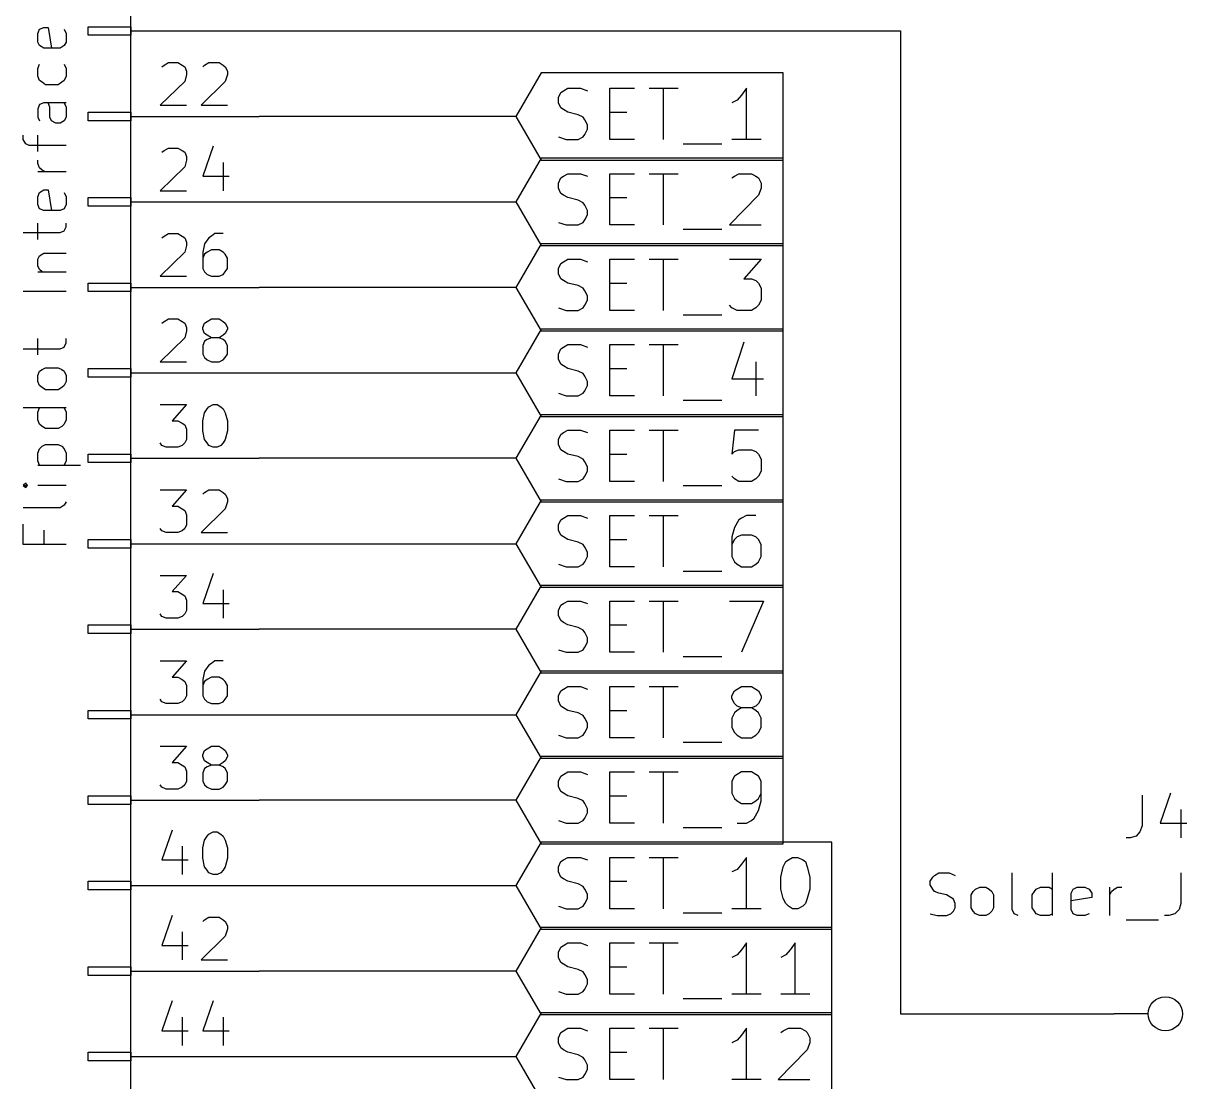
# Model space of a CAD drawing. Extents: x 18 to 282, y -194 to -20.
# Drawn here: x 76.81 to 111.38, y -92.19 to -60.73 of the extents above; entities that cross this region are included whole.
import ezdxf

# ---------------------------------------------------------------- set-up
doc = ezdxf.new("R2010")
doc.units = 0
doc.header["$MEASUREMENT"] = 0
for name, color, linetype in [('CYAN2', 4, 'CONTINUOUS'), ('GREEN2', 3, 'CONTINUOUS'), ('LYELLOW', 51, 'CONTINUOUS'), ('RED2', 1, 'CONTINUOUS')]:
    doc.layers.add(name, color=color, linetype=linetype)

msp = doc.modelspace()

# ---------------------------------------------------------------- linework, layer by layer
at = {"layer": 'CYAN2', "linetype": 'CONTINUOUS'}
for p, q in [((77.2414, -61.0362), (77.2922, -60.9092)), ((77.2414, -61.2902), (77.2414, -61.0362)), ((77.2922, -60.9092), (77.4192, -60.8584)), ((77.4192, -60.8584), (77.5462, -60.8584)), ((77.5462, -60.8584), (77.6478, -61.468)), ((78.0288, -60.9092), (78.0796, -61.0362)), ((78.0796, -61.0362), (78.0796, -61.2902)), ((77.2922, -61.3918), (77.2414, -61.2902)), ((77.4192, -61.468), (77.2922, -61.3918)), ((77.9018, -61.468), (77.4192, -61.468)), ((78.0288, -61.3918), (77.9018, -61.468)), ((78.0796, -61.2902), (78.0288, -61.3918)), ((77.2414, -62.0776), (77.2922, -61.9506)), ((77.2414, -62.3062), (77.2414, -62.0776)), ((78.0288, -61.9506), (78.0796, -62.0776)), ((78.0796, -62.0776), (78.0796, -62.3062)), ((77.2922, -62.4332), (77.2414, -62.3062)), ((77.3684, -62.484), (77.2922, -62.4332)), ((77.47, -62.5602), (77.3684, -62.484)), ((77.851, -62.5602), (77.47, -62.5602)), ((77.9526, -62.484), (77.851, -62.5602)), ((78.0288, -62.4332), (77.9526, -62.484)), ((78.0796, -62.3062), (78.0288, -62.4332)), ((77.2922, -63.1444), (77.2414, -63.2714)), ((77.4192, -63.0936), (77.2922, -63.1444)), ((78.0796, -63.0936), (77.4192, -63.0936)), ((77.597, -63.2206), (77.5462, -63.0936)), ((77.597, -63.5254), (77.597, -63.2206)), ((78.0288, -63.0936), (78.0796, -63.2206)), ((78.0796, -63.2206), (78.0796, -63.5254)), ((77.2414, -63.2714), (77.2414, -63.5254)), ((77.2414, -63.5254), (77.2922, -63.627)), ((77.6478, -63.627), (77.597, -63.5254)), ((78.0796, -63.5254), (78.0288, -63.627)), ((77.7748, -63.7032), (77.6478, -63.627)), ((77.9018, -63.7032), (77.7748, -63.7032)), ((78.0288, -63.627), (77.9018, -63.7032)), ((76.8096, -64.1858), (76.8096, -64.0588)), ((76.8858, -64.3128), (76.8096, -64.1858)), ((77.2414, -64.5414), (77.2414, -64.0588)), ((76.9874, -64.3636), (76.8858, -64.3128)), ((78.0796, -64.3636), (76.9874, -64.3636)), ((77.2414, -64.897), (77.2414, -64.7954)), ((77.2922, -65.024), (77.2414, -64.897)), ((78.0796, -65.151), (77.2414, -65.151)), ((77.3684, -65.1002), (77.2922, -65.024)), ((77.47, -65.151), (77.3684, -65.1002)), ((77.2414, -65.8876), (77.2922, -65.7606)), ((77.2414, -66.1162), (77.2414, -65.8876)), ((77.2922, -65.7606), (77.4192, -65.6844)), ((77.4192, -65.6844), (77.5462, -65.6844)), ((77.5462, -65.6844), (77.6478, -66.294)), ((78.0288, -65.7606), (78.0796, -65.8876)), ((78.0796, -65.8876), (78.0796, -66.1162)), ((77.2922, -66.2432), (77.2414, -66.1162)), ((77.4192, -66.294), (77.2922, -66.2432)), ((77.9018, -66.294), (77.4192, -66.294)), ((78.0288, -66.2432), (77.9018, -66.294)), ((78.0796, -66.1162), (78.0288, -66.2432)), ((77.2414, -67.1576), (77.2414, -66.675)), ((78.0796, -66.7766), (78.0796, -66.675)), ((76.8096, -66.9544), (77.9018, -66.9544)), ((77.9018, -66.9544), (78.0288, -66.9036)), ((78.0288, -66.9036), (78.0796, -66.7766)), ((77.2414, -67.7418), (77.2922, -67.6402)), ((77.2414, -67.945), (77.2414, -67.7418)), ((77.2922, -67.6402), (77.4192, -67.564)), ((77.4192, -67.564), (78.0796, -67.564)), ((77.2922, -68.0466), (77.2414, -67.945)), ((77.3684, -68.1228), (77.2922, -68.0466)), ((77.2414, -68.1228), (78.0796, -68.1228)), ((78.0796, -68.707), (76.8096, -68.707)), ((77.2414, -70.5866), (77.2414, -70.104)), ((78.0796, -70.231), (78.0796, -70.104)), ((76.8096, -70.4088), (77.9018, -70.4088)), ((77.9018, -70.4088), (78.0288, -70.358)), ((78.0288, -70.358), (78.0796, -70.231)), ((77.2414, -71.1962), (77.2922, -71.0692)), ((77.2414, -71.374), (77.2414, -71.1962)), ((77.2922, -71.0692), (77.3684, -71.0184)), ((77.3684, -71.0184), (77.47, -70.9676)), ((77.47, -70.9676), (77.851, -70.9676)), ((77.851, -70.9676), (77.9526, -71.0184)), ((77.9526, -71.0184), (78.0288, -71.0692)), ((78.0288, -71.0692), (78.0796, -71.1962)), ((78.0796, -71.1962), (78.0796, -71.374)), ((77.2922, -71.501), (77.2414, -71.374)), ((77.3684, -71.5518), (77.2922, -71.501)), ((77.47, -71.628), (77.3684, -71.5518)), ((77.9526, -71.5518), (77.851, -71.628)), ((78.0288, -71.501), (77.9526, -71.5518)), ((78.0796, -71.374), (78.0288, -71.501)), ((77.851, -71.628), (77.47, -71.628)), ((78.0796, -72.1614), (76.8096, -72.1614)), ((77.2414, -72.2884), (77.2922, -72.1614)), ((78.0288, -72.1614), (78.0796, -72.2884)), ((77.2414, -72.517), (77.2414, -72.2884)), ((77.2922, -72.644), (77.2414, -72.517)), ((78.0796, -72.517), (78.0288, -72.644)), ((78.0796, -72.2884), (78.0796, -72.517)), ((77.3684, -72.7202), (77.2922, -72.644)), ((77.47, -72.771), (77.3684, -72.7202)), ((77.851, -72.771), (77.47, -72.771)), ((77.9526, -72.7202), (77.851, -72.771)), ((78.0288, -72.644), (77.9526, -72.7202)), ((77.3684, -73.3044), (77.47, -73.2536)), ((77.47, -73.2536), (77.851, -73.2536)), ((77.851, -73.2536), (77.9526, -73.3044)), ((77.2414, -73.5076), (77.2922, -73.3806)), ((77.2414, -73.7362), (77.2414, -73.5076)), ((77.2922, -73.3806), (77.3684, -73.3044)), ((77.9526, -73.3044), (78.0288, -73.3806)), ((78.0288, -73.3806), (78.0796, -73.5076)), ((78.0796, -73.5076), (78.0796, -73.7362)), ((77.2922, -73.8632), (77.2414, -73.7362)), ((77.2414, -73.8632), (78.5114, -73.8632)), ((78.0796, -73.7362), (78.0288, -73.8632)), ((76.8858, -74.3966), (76.8096, -74.4728)), ((76.8096, -74.4728), (76.8858, -74.5236)), ((76.8096, -74.4728), (76.9366, -74.4728)), ((76.9366, -74.4728), (76.8858, -74.3966)), ((76.8858, -74.5236), (76.9366, -74.4728)), ((78.0796, -74.4728), (77.2414, -74.4728)), ((78.0796, -74.9554), (78.0288, -75.057)), ((77.9018, -75.1332), (76.8096, -75.1332)), ((78.0288, -75.057), (77.9018, -75.1332)), ((76.8096, -76.2254), (76.8096, -75.6158)), ((77.4192, -75.7936), (77.4192, -76.2254)), ((78.0796, -76.2254), (76.8096, -76.2254)), ((110.896, -83.6168), (110.592, -84.5058)), ((110.058, -83.6676), (110.058, -84.582)), ((111.201, -84.0994), (111.201, -84.9376)), ((110.058, -84.582), (109.982, -84.7598)), ((110.592, -84.5058), (111.379, -84.5058)), ((109.703, -84.9376), (109.576, -84.9376)), ((109.88, -84.8868), (109.703, -84.9376)), ((109.982, -84.7598), (109.88, -84.8868)), ((103.835, -86.106), (103.886, -86.0552)), ((103.886, -86.0552), (104.013, -85.979)), ((104.013, -85.979), (104.318, -85.979)), ((104.318, -85.979), (104.496, -86.0552)), ((106.197, -87.0712), (106.197, -85.979)), ((107.391, -87.249), (107.391, -85.979)), ((111.201, -85.979), (111.201, -86.8934)), ((103.759, -86.233), (103.835, -86.106)), ((103.759, -86.3346), (103.759, -86.233)), ((103.835, -86.4616), (103.759, -86.3346)), ((105.105, -86.4616), (105.232, -86.4108)), ((105.232, -86.4108), (105.41, -86.4108)), ((105.41, -86.4108), (105.512, -86.4616)), ((106.909, -86.4616), (107.036, -86.4108)), ((107.036, -86.4108), (107.29, -86.4108)), ((107.29, -86.4108), (107.391, -86.4616)), ((108.001, -86.4616), (108.128, -86.4108)), ((108.128, -86.4108), (108.356, -86.4108)), ((108.356, -86.4108), (108.483, -86.4616)), ((109.093, -87.249), (109.093, -86.4108)), ((109.22, -86.4616), (109.322, -86.4108)), ((109.322, -86.4108), (109.449, -86.4108)), ((103.886, -86.5378), (103.835, -86.4616)), ((104.013, -86.5886), (103.886, -86.5378)), ((104.242, -86.6394), (104.013, -86.5886)), ((104.369, -86.7156), (104.242, -86.6394)), ((104.445, -86.7664), (104.369, -86.7156)), ((104.496, -86.8934), (104.445, -86.7664)), ((104.978, -86.6394), (105.029, -86.5378)), ((104.978, -87.0204), (104.978, -86.6394)), ((105.029, -86.5378), (105.105, -86.4616)), ((105.512, -86.4616), (105.588, -86.5378)), ((105.588, -86.5378), (105.639, -86.6394)), ((105.639, -86.6394), (105.639, -87.0204)), ((106.782, -86.6394), (106.858, -86.5378)), ((106.782, -87.0204), (106.782, -86.6394)), ((106.858, -86.5378), (106.909, -86.4616)), ((107.95, -86.5886), (108.001, -86.4616)), ((107.95, -87.0712), (107.95, -86.5886)), ((108.56, -86.7156), (107.95, -86.8172)), ((108.483, -86.4616), (108.56, -86.5886)), ((108.56, -86.5886), (108.56, -86.7156)), ((109.093, -86.6394), (109.144, -86.5378)), ((109.144, -86.5378), (109.22, -86.4616)), ((104.445, -87.122), (104.496, -87.0204)), ((104.496, -87.0204), (104.496, -86.8934)), ((105.029, -87.122), (104.978, -87.0204)), ((105.639, -87.0204), (105.588, -87.122)), ((106.248, -87.1982), (106.197, -87.0712)), ((106.858, -87.122), (106.782, -87.0204)), ((108.001, -87.1982), (107.95, -87.0712)), ((111.15, -87.0712), (111.023, -87.1982)), ((111.201, -86.8934), (111.15, -87.0712)), ((103.759, -87.1982), (103.962, -87.249)), ((103.962, -87.249), (104.242, -87.249)), ((104.242, -87.249), (104.369, -87.1982)), ((104.369, -87.1982), (104.445, -87.122)), ((105.105, -87.1982), (105.029, -87.122)), ((105.232, -87.249), (105.105, -87.1982)), ((105.41, -87.249), (105.232, -87.249)), ((105.512, -87.1982), (105.41, -87.249)), ((105.588, -87.122), (105.512, -87.1982)), ((106.375, -87.249), (106.248, -87.1982)), ((106.909, -87.1982), (106.858, -87.122)), ((107.036, -87.249), (106.909, -87.1982)), ((107.29, -87.249), (107.036, -87.249)), ((107.391, -87.1982), (107.29, -87.249)), ((108.128, -87.249), (108.001, -87.1982)), ((108.356, -87.249), (108.128, -87.249)), ((108.483, -87.1982), (108.356, -87.249)), ((109.576, -87.376), (110.541, -87.376)), ((110.846, -87.249), (110.719, -87.249)), ((111.023, -87.1982), (110.846, -87.249))]:
    msp.add_line(p, q, dxfattribs=at)
at = {"layer": 'GREEN2', "linetype": 'CONTINUOUS'}
for p, q in [((83.82, -60.96), (102.87, -60.96)), ((102.87, -60.96), (102.87, -90.17)), ((91.44, -63.5), (83.82, -63.5)), ((83.82, -66.04), (91.44, -66.04)), ((91.44, -68.58), (83.82, -68.58)), ((83.82, -71.12), (91.44, -71.12)), ((91.44, -73.66), (83.82, -73.66)), ((83.82, -76.2), (91.44, -76.2)), ((91.44, -78.74), (83.82, -78.74)), ((83.82, -81.28), (91.44, -81.28)), ((91.44, -83.82), (83.82, -83.82)), ((83.82, -86.36), (91.44, -86.36)), ((91.44, -88.9), (83.82, -88.9)), ((102.87, -90.17), (109.22, -90.17)), ((83.82, -91.44), (91.44, -91.44))]:
    msp.add_line(p, q, dxfattribs=at)
at = {"layer": 'LYELLOW', "linetype": 'CONTINUOUS'}
msp.add_line((80.01, -100.33), (80.01, -36.83), dxfattribs=at)
at = {"layer": 'RED2', "linetype": 'CONTINUOUS'}
for p, q in [((80.01, -100.33), (80.01, -36.83)), ((78.74, -61.087), (78.74, -60.833)), ((78.74, -60.833), (80.01, -60.833)), ((80.01, -60.833), (80.01, -61.087)), ((80.01, -61.087), (78.74, -61.087)), ((80.01, -60.96), (83.82, -60.96)), ((80.9244, -62.0268), (81.0006, -61.976)), ((81.0006, -61.976), (81.1276, -61.8998)), ((81.1276, -61.8998), (81.407, -61.8998)), ((81.407, -61.8998), (81.534, -61.976)), ((81.534, -61.976), (81.6102, -62.0268)), ((81.6102, -62.0268), (81.661, -62.1538)), ((81.661, -62.1538), (81.661, -62.2554)), ((82.1436, -62.0268), (82.1944, -61.976)), ((82.1944, -61.976), (82.3214, -61.8998)), ((82.3214, -61.8998), (82.6262, -61.8998)), ((82.6262, -61.8998), (82.7532, -61.976)), ((82.7532, -61.976), (82.804, -62.0268)), ((82.804, -62.0268), (82.8802, -62.1538)), ((82.8802, -62.1538), (82.8802, -62.2554)), ((92.202, -62.2046), (91.44, -63.5)), ((99.3902, -62.2046), (92.202, -62.2046)), ((99.3902, -63.5), (99.3902, -62.2046)), ((81.6102, -62.4586), (80.8736, -63.1698)), ((81.661, -62.2554), (81.6102, -62.4586)), ((82.804, -62.4586), (82.0928, -63.1698)), ((82.8802, -62.2554), (82.804, -62.4586)), ((92.71, -62.9412), (92.7862, -62.7888)), ((92.7862, -62.7888), (92.8624, -62.738)), ((92.8624, -62.738), (92.9894, -62.6618)), ((92.9894, -62.6618), (93.3704, -62.6618)), ((93.3704, -62.6618), (93.5736, -62.738)), ((94.234, -64.1858), (94.234, -62.6618)), ((94.234, -62.6618), (94.9706, -62.6618)), ((95.4024, -62.6618), (96.266, -62.6618)), ((95.8342, -64.1858), (95.8342, -62.6618)), ((98.1456, -62.865), (98.0186, -63.0174)), ((98.298, -62.6618), (98.1456, -62.865)), ((98.298, -64.1858), (98.298, -62.6618)), ((80.8736, -63.1698), (81.661, -63.1698)), ((82.0928, -63.1698), (82.8802, -63.1698)), ((92.71, -63.0936), (92.71, -62.9412)), ((92.7862, -63.246), (92.71, -63.0936)), ((92.8624, -63.2968), (92.7862, -63.246)), ((98.0186, -63.0174), (97.8662, -63.0936)), ((78.74, -63.627), (78.74, -63.373)), ((78.74, -63.373), (80.01, -63.373)), ((80.01, -63.373), (80.01, -63.627)), ((80.01, -63.5), (83.82, -63.5)), ((91.44, -63.5), (92.202, -64.7954)), ((92.9894, -63.373), (92.8624, -63.2968)), ((93.2942, -63.4492), (92.9894, -63.373)), ((93.4466, -63.5254), (93.2942, -63.4492)), ((93.4974, -63.6016), (93.4466, -63.5254)), ((93.5736, -63.754), (93.4974, -63.6016)), ((94.234, -63.373), (94.742, -63.373)), ((99.3902, -64.7954), (99.3902, -63.5)), ((80.01, -63.627), (78.74, -63.627)), ((93.4974, -64.0334), (93.5736, -63.881)), ((93.5736, -63.881), (93.5736, -63.754)), ((92.71, -64.1096), (92.9386, -64.1858)), ((92.9386, -64.1858), (93.2942, -64.1858)), ((93.2942, -64.1858), (93.4466, -64.1096)), ((93.4466, -64.1096), (93.4974, -64.0334)), ((94.9706, -64.1858), (94.234, -64.1858)), ((98.7298, -64.1858), (97.8662, -64.1858)), ((80.9244, -64.5668), (81.0006, -64.516)), ((81.0006, -64.516), (81.1276, -64.4398)), ((81.1276, -64.4398), (81.407, -64.4398)), ((81.407, -64.4398), (81.534, -64.516)), ((81.534, -64.516), (81.6102, -64.5668)), ((81.6102, -64.5668), (81.661, -64.6938)), ((82.4484, -64.389), (82.1436, -65.278)), ((96.4184, -64.3128), (97.5614, -64.3128)), ((81.661, -64.7954), (81.6102, -64.9986)), ((81.661, -64.6938), (81.661, -64.7954)), ((82.7532, -64.8716), (82.7532, -65.7098)), ((92.202, -64.7446), (91.44, -66.04)), ((99.3902, -64.7446), (92.202, -64.7446)), ((92.202, -64.7954), (99.3902, -64.7954)), ((99.3902, -66.04), (99.3902, -64.7446)), ((81.6102, -64.9986), (80.8736, -65.7098)), ((82.1436, -65.278), (82.931, -65.278)), ((92.71, -65.4812), (92.7862, -65.3288)), ((92.7862, -65.3288), (92.8624, -65.278)), ((92.8624, -65.278), (92.9894, -65.2018)), ((92.9894, -65.2018), (93.3704, -65.2018)), ((93.3704, -65.2018), (93.5736, -65.278)), ((94.234, -66.7258), (94.234, -65.2018)), ((94.234, -65.2018), (94.9706, -65.2018)), ((95.4024, -65.2018), (96.266, -65.2018)), ((95.8342, -66.7258), (95.8342, -65.2018)), ((97.8662, -65.3288), (97.9424, -65.278)), ((97.9424, -65.278), (98.0694, -65.2018)), ((98.0694, -65.2018), (98.4504, -65.2018)), ((98.4504, -65.2018), (98.5774, -65.278)), ((98.5774, -65.278), (98.6536, -65.3288)), ((98.6536, -65.3288), (98.7298, -65.4812)), ((92.71, -65.6336), (92.71, -65.4812)), ((92.7862, -65.786), (92.71, -65.6336)), ((98.7298, -65.6336), (98.6536, -65.8368)), ((98.7298, -65.4812), (98.7298, -65.6336)), ((78.74, -66.167), (78.74, -65.913)), ((78.74, -65.913), (80.01, -65.913)), ((80.01, -65.913), (80.01, -66.167)), ((80.8736, -65.7098), (81.661, -65.7098)), ((92.8624, -65.8368), (92.7862, -65.786)), ((92.9894, -65.913), (92.8624, -65.8368)), ((93.2942, -65.9892), (92.9894, -65.913)), ((93.4466, -66.0654), (93.2942, -65.9892)), ((94.234, -65.913), (94.742, -65.913)), ((98.6536, -65.8368), (97.79, -66.7258)), ((80.01, -66.167), (78.74, -66.167)), ((80.01, -66.04), (83.82, -66.04)), ((91.44, -66.04), (92.202, -67.3354)), ((93.4974, -66.1416), (93.4466, -66.0654)), ((93.5736, -66.294), (93.4974, -66.1416)), ((93.5736, -66.421), (93.5736, -66.294)), ((99.3902, -67.3354), (99.3902, -66.04)), ((92.71, -66.6496), (92.9386, -66.7258)), ((93.2942, -66.7258), (93.4466, -66.6496)), ((93.4466, -66.6496), (93.4974, -66.5734)), ((93.4974, -66.5734), (93.5736, -66.421)), ((80.9244, -67.1068), (81.0006, -67.056)), ((81.0006, -67.056), (81.1276, -66.9798)), ((81.1276, -66.9798), (81.407, -66.9798)), ((81.407, -66.9798), (81.534, -67.056)), ((81.534, -67.056), (81.6102, -67.1068)), ((82.3976, -67.056), (82.3214, -67.1068)), ((82.4992, -66.9798), (82.3976, -67.056)), ((82.7532, -66.9798), (82.4992, -66.9798)), ((92.9386, -66.7258), (93.2942, -66.7258)), ((94.9706, -66.7258), (94.234, -66.7258)), ((96.4184, -66.8528), (97.5614, -66.8528)), ((97.79, -66.7258), (98.7298, -66.7258)), ((81.6102, -67.1068), (81.661, -67.2338)), ((81.661, -67.3354), (81.6102, -67.5386)), ((81.661, -67.2338), (81.661, -67.3354)), ((82.1944, -67.2846), (82.1436, -67.5386)), ((82.3214, -67.1068), (82.1944, -67.2846)), ((92.202, -67.2846), (91.44, -68.58)), ((99.3902, -67.2846), (92.202, -67.2846)), ((92.202, -67.3354), (99.3902, -67.3354)), ((99.3902, -68.58), (99.3902, -67.2846)), ((81.6102, -67.5386), (80.8736, -68.2498)), ((82.1436, -67.5386), (82.1436, -68.0212)), ((82.1944, -67.5894), (82.1436, -67.7164)), ((82.2706, -67.5386), (82.1944, -67.5894)), ((82.3976, -67.4624), (82.2706, -67.5386)), ((82.6262, -67.4624), (82.3976, -67.4624)), ((82.7532, -67.5386), (82.6262, -67.4624)), ((82.804, -67.5894), (82.7532, -67.5386)), ((82.8802, -67.7164), (82.804, -67.5894)), ((82.8802, -68.0212), (82.8802, -67.7164)), ((92.8624, -67.818), (92.9894, -67.7418)), ((92.9894, -67.7418), (93.3704, -67.7418)), ((93.3704, -67.7418), (93.5736, -67.818)), ((94.234, -69.2658), (94.234, -67.7418)), ((94.234, -67.7418), (94.9706, -67.7418)), ((95.4024, -67.7418), (96.266, -67.7418)), ((95.8342, -69.2658), (95.8342, -67.7418)), ((97.79, -67.7418), (98.7298, -67.7418)), ((98.7298, -67.7418), (98.2218, -68.326)), ((82.1436, -68.0212), (82.1944, -68.1228)), ((82.804, -68.1228), (82.8802, -68.0212)), ((92.71, -68.0212), (92.7862, -67.8688)), ((92.71, -68.1736), (92.71, -68.0212)), ((92.7862, -67.8688), (92.8624, -67.818)), ((80.8736, -68.2498), (81.661, -68.2498)), ((82.1944, -68.1228), (82.2706, -68.199)), ((82.2706, -68.199), (82.3976, -68.2498)), ((82.3976, -68.2498), (82.6262, -68.2498)), ((82.6262, -68.2498), (82.7532, -68.199)), ((82.7532, -68.199), (82.804, -68.1228)), ((92.7862, -68.326), (92.71, -68.1736)), ((92.8624, -68.3768), (92.7862, -68.326)), ((92.9894, -68.453), (92.8624, -68.3768)), ((98.2218, -68.326), (98.4504, -68.326)), ((98.4504, -68.326), (98.5774, -68.3768)), ((98.5774, -68.3768), (98.6536, -68.453)), ((78.74, -68.707), (78.74, -68.453)), ((78.74, -68.453), (80.01, -68.453)), ((80.01, -68.707), (78.74, -68.707)), ((80.01, -68.453), (80.01, -68.707)), ((80.01, -68.58), (83.82, -68.58)), ((91.44, -68.58), (92.202, -69.8754)), ((93.2942, -68.5292), (92.9894, -68.453)), ((93.4466, -68.6054), (93.2942, -68.5292)), ((93.4974, -68.6816), (93.4466, -68.6054)), ((93.5736, -68.834), (93.4974, -68.6816)), ((94.234, -68.453), (94.742, -68.453)), ((98.6536, -68.453), (98.7298, -68.6054)), ((98.7298, -68.6054), (98.7298, -68.961)), ((99.3902, -69.8754), (99.3902, -68.58)), ((93.4466, -69.1896), (93.4974, -69.1134)), ((93.4974, -69.1134), (93.5736, -68.961)), ((93.5736, -68.961), (93.5736, -68.834)), ((97.8662, -69.1896), (97.79, -69.1134)), ((98.6536, -69.1134), (98.5774, -69.1896)), ((98.7298, -68.961), (98.6536, -69.1134)), ((92.71, -69.1896), (92.9386, -69.2658)), ((92.9386, -69.2658), (93.2942, -69.2658)), ((93.2942, -69.2658), (93.4466, -69.1896)), ((94.9706, -69.2658), (94.234, -69.2658)), ((96.4184, -69.3928), (97.5614, -69.3928)), ((98.0186, -69.2658), (97.8662, -69.1896)), ((98.4504, -69.2658), (98.0186, -69.2658)), ((98.5774, -69.1896), (98.4504, -69.2658)), ((80.9244, -69.6468), (81.0006, -69.596)), ((81.0006, -69.596), (81.1276, -69.5198)), ((81.1276, -69.5198), (81.407, -69.5198)), ((81.407, -69.5198), (81.534, -69.596)), ((81.534, -69.596), (81.6102, -69.6468)), ((81.6102, -69.6468), (81.661, -69.7738)), ((81.661, -69.7738), (81.661, -69.8754)), ((82.1436, -69.7738), (82.1944, -69.6468)), ((82.1436, -69.8246), (82.1436, -69.7738)), ((82.1944, -69.9516), (82.1436, -69.8246)), ((82.1944, -69.6468), (82.2706, -69.596)), ((82.2706, -69.596), (82.3976, -69.5198)), ((82.3976, -69.5198), (82.6262, -69.5198)), ((82.6262, -69.5198), (82.7532, -69.596)), ((82.7532, -69.596), (82.804, -69.6468)), ((82.804, -69.6468), (82.8802, -69.7738)), ((82.8802, -69.8246), (82.804, -69.9516)), ((82.8802, -69.7738), (82.8802, -69.8246)), ((92.202, -69.8246), (91.44, -71.12)), ((99.3902, -69.8246), (92.202, -69.8246)), ((99.3902, -71.12), (99.3902, -69.8246)), ((81.6102, -70.0786), (80.8736, -70.7898)), ((81.661, -69.8754), (81.6102, -70.0786)), ((82.2706, -70.0024), (82.1944, -69.9516)), ((82.2706, -70.1294), (82.1944, -70.1802)), ((82.3976, -70.0786), (82.2706, -70.0024)), ((82.3976, -70.0786), (82.2706, -70.1294)), ((82.6262, -70.0786), (82.3976, -70.0786)), ((82.7532, -70.0024), (82.6262, -70.0786)), ((82.7532, -70.1294), (82.6262, -70.0786)), ((82.804, -69.9516), (82.7532, -70.0024)), ((82.804, -70.1802), (82.7532, -70.1294)), ((92.202, -69.8754), (99.3902, -69.8754)), ((82.1944, -70.1802), (82.1436, -70.3072)), ((82.1436, -70.3072), (82.1436, -70.5612)), ((82.8802, -70.3072), (82.804, -70.1802)), ((82.8802, -70.5612), (82.8802, -70.3072)), ((92.71, -70.5612), (92.7862, -70.4088)), ((92.7862, -70.4088), (92.8624, -70.358)), ((92.8624, -70.358), (92.9894, -70.2818)), ((92.9894, -70.2818), (93.3704, -70.2818)), ((93.3704, -70.2818), (93.5736, -70.358)), ((94.234, -71.8058), (94.234, -70.2818)), ((94.234, -70.2818), (94.9706, -70.2818)), ((95.4024, -70.2818), (96.266, -70.2818)), ((95.8342, -71.8058), (95.8342, -70.2818)), ((98.2218, -70.2056), (97.8662, -71.2978)), ((80.8736, -70.7898), (81.661, -70.7898)), ((82.1436, -70.5612), (82.1944, -70.6628)), ((82.1944, -70.6628), (82.2706, -70.739)), ((82.2706, -70.739), (82.3976, -70.7898)), ((82.3976, -70.7898), (82.6262, -70.7898)), ((82.6262, -70.7898), (82.7532, -70.739)), ((82.7532, -70.739), (82.804, -70.6628)), ((82.804, -70.6628), (82.8802, -70.5612)), ((92.71, -70.7136), (92.71, -70.5612)), ((92.7862, -70.866), (92.71, -70.7136)), ((92.8624, -70.9168), (92.7862, -70.866)), ((98.5774, -70.7898), (98.5774, -71.8058)), ((78.74, -71.247), (78.74, -70.993)), ((78.74, -70.993), (80.01, -70.993)), ((80.01, -70.993), (80.01, -71.247)), ((80.01, -71.12), (83.82, -71.12)), ((91.44, -71.12), (92.202, -72.4154)), ((92.9894, -70.993), (92.8624, -70.9168)), ((93.2942, -71.0692), (92.9894, -70.993)), ((93.4466, -71.1454), (93.2942, -71.0692)), ((93.4974, -71.2216), (93.4466, -71.1454)), ((94.234, -70.993), (94.742, -70.993)), ((99.3902, -72.4154), (99.3902, -71.12)), ((80.01, -71.247), (78.74, -71.247)), ((93.5736, -71.374), (93.4974, -71.2216)), ((93.4974, -71.6534), (93.5736, -71.501)), ((93.5736, -71.501), (93.5736, -71.374)), ((97.8662, -71.2978), (98.806, -71.2978)), ((92.71, -71.7296), (92.9386, -71.8058)), ((92.9386, -71.8058), (93.2942, -71.8058)), ((93.2942, -71.8058), (93.4466, -71.7296)), ((93.4466, -71.7296), (93.4974, -71.6534)), ((94.9706, -71.8058), (94.234, -71.8058)), ((80.8736, -72.0598), (81.661, -72.0598)), ((81.661, -72.0598), (81.2292, -72.5424)), ((82.1944, -72.3138), (82.2706, -72.1868)), ((82.2706, -72.1868), (82.3214, -72.136)), ((82.3214, -72.136), (82.4484, -72.0598)), ((82.4484, -72.0598), (82.5754, -72.0598)), ((82.5754, -72.0598), (82.677, -72.136)), ((82.677, -72.136), (82.7532, -72.1868)), ((82.7532, -72.1868), (82.804, -72.3138)), ((96.4184, -71.9328), (97.5614, -71.9328)), ((81.2292, -72.5424), (81.407, -72.5424)), ((81.407, -72.5424), (81.534, -72.6186)), ((82.1436, -72.5424), (82.1944, -72.3138)), ((82.1436, -72.8472), (82.1436, -72.5424)), ((82.804, -72.3138), (82.8802, -72.5424)), ((82.8802, -72.5424), (82.8802, -72.8472)), ((92.202, -72.3646), (91.44, -73.66)), ((99.3902, -72.3646), (92.202, -72.3646)), ((92.202, -72.4154), (99.3902, -72.4154)), ((99.3902, -73.66), (99.3902, -72.3646)), ((81.534, -72.6186), (81.6102, -72.6694)), ((81.6102, -72.6694), (81.661, -72.7964)), ((81.661, -72.7964), (81.661, -73.1012)), ((82.1944, -73.1012), (82.1436, -72.8472)), ((82.8802, -72.8472), (82.804, -73.1012)), ((92.7862, -72.9488), (92.8624, -72.898)), ((92.8624, -72.898), (92.9894, -72.8218)), ((92.9894, -72.8218), (93.3704, -72.8218)), ((93.3704, -72.8218), (93.5736, -72.898)), ((94.234, -74.3458), (94.234, -72.8218)), ((94.234, -72.8218), (94.9706, -72.8218)), ((95.4024, -72.8218), (96.266, -72.8218)), ((95.8342, -74.3458), (95.8342, -72.8218)), ((97.9424, -72.8218), (97.8662, -73.533)), ((98.6536, -72.8218), (97.9424, -72.8218)), ((80.9244, -73.279), (80.8736, -73.2028)), ((81.0514, -73.3298), (80.9244, -73.279)), ((81.534, -73.279), (81.407, -73.3298)), ((81.6102, -73.2028), (81.534, -73.279)), ((81.661, -73.1012), (81.6102, -73.2028)), ((82.2706, -73.2028), (82.1944, -73.1012)), ((82.3214, -73.279), (82.2706, -73.2028)), ((82.4484, -73.3298), (82.3214, -73.279)), ((82.677, -73.279), (82.5754, -73.3298)), ((82.7532, -73.2028), (82.677, -73.279)), ((82.804, -73.1012), (82.7532, -73.2028)), ((92.71, -73.1012), (92.7862, -72.9488)), ((92.71, -73.2536), (92.71, -73.1012)), ((92.7862, -73.406), (92.71, -73.2536)), ((78.74, -73.787), (78.74, -73.533)), ((78.74, -73.533), (80.01, -73.533)), ((80.01, -73.533), (80.01, -73.787)), ((81.407, -73.3298), (81.0514, -73.3298)), ((82.5754, -73.3298), (82.4484, -73.3298)), ((92.8624, -73.4568), (92.7862, -73.406)), ((92.9894, -73.533), (92.8624, -73.4568)), ((93.2942, -73.6092), (92.9894, -73.533)), ((93.4466, -73.6854), (93.2942, -73.6092)), ((94.234, -73.533), (94.742, -73.533)), ((97.8662, -73.533), (97.9424, -73.4568)), ((97.9424, -73.4568), (98.0694, -73.406)), ((98.0694, -73.406), (98.4504, -73.406)), ((98.4504, -73.406), (98.5774, -73.4568)), ((98.5774, -73.4568), (98.6536, -73.533)), ((98.6536, -73.533), (98.7298, -73.6854)), ((80.01, -73.787), (78.74, -73.787)), ((80.01, -73.66), (83.82, -73.66)), ((91.44, -73.66), (92.202, -74.9554)), ((93.4974, -73.7616), (93.4466, -73.6854)), ((93.5736, -73.914), (93.4974, -73.7616)), ((93.5736, -74.041), (93.5736, -73.914)), ((98.7298, -73.6854), (98.7298, -74.041)), ((99.3902, -74.9554), (99.3902, -73.66)), ((92.71, -74.2696), (92.9386, -74.3458)), ((93.2942, -74.3458), (93.4466, -74.2696)), ((93.4466, -74.2696), (93.4974, -74.1934)), ((93.4974, -74.1934), (93.5736, -74.041)), ((97.9424, -74.2696), (97.8662, -74.1934)), ((98.0694, -74.3458), (97.9424, -74.2696)), ((98.5774, -74.2696), (98.4504, -74.3458)), ((98.6536, -74.1934), (98.5774, -74.2696)), ((98.7298, -74.041), (98.6536, -74.1934)), ((80.8736, -74.5998), (81.661, -74.5998)), ((81.661, -74.5998), (81.2292, -75.0824)), ((82.1944, -74.676), (82.3214, -74.5998)), ((82.3214, -74.5998), (82.6262, -74.5998)), ((82.6262, -74.5998), (82.7532, -74.676)), ((92.9386, -74.3458), (93.2942, -74.3458)), ((94.9706, -74.3458), (94.234, -74.3458)), ((96.4184, -74.4728), (97.5614, -74.4728)), ((98.4504, -74.3458), (98.0694, -74.3458)), ((82.1436, -74.7268), (82.1944, -74.676)), ((82.7532, -74.676), (82.804, -74.7268)), ((82.804, -74.7268), (82.8802, -74.8538)), ((82.8802, -74.9554), (82.804, -75.1586)), ((82.8802, -74.8538), (82.8802, -74.9554)), ((92.202, -74.9046), (91.44, -76.2)), ((99.3902, -74.9046), (92.202, -74.9046)), ((92.202, -74.9554), (99.3902, -74.9554)), ((99.3902, -76.2), (99.3902, -74.9046)), ((81.2292, -75.0824), (81.407, -75.0824)), ((81.407, -75.0824), (81.534, -75.1586)), ((81.534, -75.1586), (81.6102, -75.2094)), ((81.6102, -75.2094), (81.661, -75.3364)), ((81.661, -75.3364), (81.661, -75.6412)), ((82.804, -75.1586), (82.0928, -75.8698)), ((81.661, -75.6412), (81.6102, -75.7428)), ((92.71, -75.6412), (92.7862, -75.4888)), ((92.71, -75.7936), (92.71, -75.6412)), ((92.7862, -75.4888), (92.8624, -75.438)), ((92.8624, -75.438), (92.9894, -75.3618)), ((92.9894, -75.3618), (93.3704, -75.3618)), ((93.3704, -75.3618), (93.5736, -75.438)), ((94.234, -76.8858), (94.234, -75.3618)), ((94.234, -75.3618), (94.9706, -75.3618)), ((95.4024, -75.3618), (96.266, -75.3618)), ((95.8342, -76.8858), (95.8342, -75.3618)), ((98.0694, -75.4888), (97.9424, -75.7174)), ((98.1456, -75.438), (98.0694, -75.4888)), ((98.298, -75.3618), (98.1456, -75.438)), ((98.5774, -75.3618), (98.298, -75.3618)), ((80.9244, -75.819), (80.8736, -75.7428)), ((81.0514, -75.8698), (80.9244, -75.819)), ((81.407, -75.8698), (81.0514, -75.8698)), ((81.534, -75.819), (81.407, -75.8698)), ((81.6102, -75.7428), (81.534, -75.819)), ((82.0928, -75.8698), (82.8802, -75.8698)), ((92.7862, -75.946), (92.71, -75.7936)), ((92.8624, -75.9968), (92.7862, -75.946)), ((92.9894, -76.073), (92.8624, -75.9968)), ((97.9424, -75.7174), (97.8662, -75.9968)), ((97.8662, -75.9968), (97.8662, -76.581)), ((98.0186, -75.9968), (97.9424, -76.073)), ((98.1456, -75.946), (98.0186, -75.9968)), ((98.4504, -75.946), (98.1456, -75.946)), ((98.5774, -75.9968), (98.4504, -75.946)), ((98.6536, -76.073), (98.5774, -75.9968)), ((78.74, -76.327), (78.74, -76.073)), ((78.74, -76.073), (80.01, -76.073)), ((80.01, -76.327), (78.74, -76.327)), ((80.01, -76.073), (80.01, -76.327)), ((80.01, -76.2), (83.82, -76.2)), ((91.44, -76.2), (92.202, -77.4954)), ((93.2942, -76.1492), (92.9894, -76.073)), ((93.4466, -76.2254), (93.2942, -76.1492)), ((93.4974, -76.3016), (93.4466, -76.2254)), ((93.5736, -76.454), (93.4974, -76.3016)), ((94.234, -76.073), (94.742, -76.073)), ((97.9424, -76.073), (97.8662, -76.2254)), ((98.7298, -76.2254), (98.6536, -76.073)), ((98.7298, -76.581), (98.7298, -76.2254)), ((99.3902, -77.4954), (99.3902, -76.2)), ((93.4466, -76.8096), (93.4974, -76.7334)), ((93.4974, -76.7334), (93.5736, -76.581)), ((93.5736, -76.581), (93.5736, -76.454)), ((97.8662, -76.581), (97.9424, -76.7334)), ((97.9424, -76.7334), (98.0186, -76.8096)), ((98.5774, -76.8096), (98.6536, -76.7334)), ((98.6536, -76.7334), (98.7298, -76.581)), ((82.4484, -77.089), (82.1436, -77.978)), ((92.71, -76.8096), (92.9386, -76.8858)), ((92.9386, -76.8858), (93.2942, -76.8858)), ((93.2942, -76.8858), (93.4466, -76.8096)), ((94.9706, -76.8858), (94.234, -76.8858)), ((96.4184, -77.0128), (97.5614, -77.0128)), ((98.0186, -76.8096), (98.1456, -76.8858)), ((98.1456, -76.8858), (98.4504, -76.8858)), ((98.4504, -76.8858), (98.5774, -76.8096)), ((80.8736, -77.1398), (81.661, -77.1398)), ((81.661, -77.1398), (81.2292, -77.6224)), ((81.2292, -77.6224), (81.407, -77.6224)), ((81.407, -77.6224), (81.534, -77.6986)), ((81.534, -77.6986), (81.6102, -77.7494)), ((81.6102, -77.7494), (81.661, -77.8764)), ((82.7532, -77.5716), (82.7532, -78.4098)), ((92.202, -77.4446), (91.44, -78.74)), ((99.3902, -77.4446), (92.202, -77.4446)), ((92.202, -77.4954), (99.3902, -77.4954)), ((99.3902, -78.74), (99.3902, -77.4446)), ((81.661, -77.8764), (81.661, -78.1812)), ((82.1436, -77.978), (82.931, -77.978)), ((92.71, -78.1812), (92.7862, -78.0288)), ((92.7862, -78.0288), (92.8624, -77.978)), ((92.8624, -77.978), (92.9894, -77.9018)), ((92.9894, -77.9018), (93.3704, -77.9018)), ((93.3704, -77.9018), (93.5736, -77.978)), ((94.234, -79.4258), (94.234, -77.9018)), ((94.234, -77.9018), (94.9706, -77.9018)), ((95.4024, -77.9018), (96.266, -77.9018)), ((95.8342, -79.4258), (95.8342, -77.9018)), ((97.79, -77.9018), (98.806, -77.9018)), ((98.806, -77.9018), (98.1456, -79.4258)), ((80.9244, -78.359), (80.8736, -78.2828)), ((81.0514, -78.4098), (80.9244, -78.359)), ((81.407, -78.4098), (81.0514, -78.4098)), ((81.534, -78.359), (81.407, -78.4098)), ((81.6102, -78.2828), (81.534, -78.359)), ((81.661, -78.1812), (81.6102, -78.2828)), ((92.71, -78.3336), (92.71, -78.1812)), ((92.7862, -78.486), (92.71, -78.3336)), ((78.74, -78.867), (78.74, -78.613)), ((78.74, -78.613), (80.01, -78.613)), ((80.01, -78.613), (80.01, -78.867)), ((80.01, -78.74), (83.82, -78.74)), ((91.44, -78.74), (92.202, -80.0354)), ((92.8624, -78.5368), (92.7862, -78.486)), ((92.9894, -78.613), (92.8624, -78.5368)), ((93.2942, -78.6892), (92.9894, -78.613)), ((93.4466, -78.7654), (93.2942, -78.6892)), ((93.4974, -78.8416), (93.4466, -78.7654)), ((94.234, -78.613), (94.742, -78.613)), ((99.3902, -80.0354), (99.3902, -78.74)), ((80.01, -78.867), (78.74, -78.867)), ((93.5736, -78.994), (93.4974, -78.8416)), ((93.4974, -79.2734), (93.5736, -79.121)), ((93.5736, -79.121), (93.5736, -78.994)), ((92.71, -79.3496), (92.9386, -79.4258)), ((92.9386, -79.4258), (93.2942, -79.4258)), ((93.2942, -79.4258), (93.4466, -79.3496)), ((93.4466, -79.3496), (93.4974, -79.2734)), ((94.9706, -79.4258), (94.234, -79.4258)), ((80.8736, -79.6798), (81.661, -79.6798)), ((81.661, -79.6798), (81.2292, -80.1624)), ((82.3214, -79.8068), (82.1944, -79.9846)), ((82.3976, -79.756), (82.3214, -79.8068)), ((82.4992, -79.6798), (82.3976, -79.756)), ((82.7532, -79.6798), (82.4992, -79.6798)), ((96.4184, -79.5528), (97.5614, -79.5528)), ((81.2292, -80.1624), (81.407, -80.1624)), ((81.407, -80.1624), (81.534, -80.2386)), ((82.1944, -79.9846), (82.1436, -80.2386)), ((82.3976, -80.1624), (82.2706, -80.2386)), ((82.6262, -80.1624), (82.3976, -80.1624)), ((82.7532, -80.2386), (82.6262, -80.1624)), ((92.202, -79.9846), (91.44, -81.28)), ((99.3902, -79.9846), (92.202, -79.9846)), ((92.202, -80.0354), (99.3902, -80.0354)), ((99.3902, -81.28), (99.3902, -79.9846)), ((81.534, -80.2386), (81.6102, -80.2894)), ((81.6102, -80.2894), (81.661, -80.4164)), ((81.661, -80.4164), (81.661, -80.7212)), ((82.1436, -80.2386), (82.1436, -80.7212)), ((82.1944, -80.2894), (82.1436, -80.4164)), ((82.2706, -80.2386), (82.1944, -80.2894)), ((82.804, -80.2894), (82.7532, -80.2386)), ((82.8802, -80.4164), (82.804, -80.2894)), ((82.8802, -80.7212), (82.8802, -80.4164)), ((92.7862, -80.5688), (92.8624, -80.518)), ((92.8624, -80.518), (92.9894, -80.4418)), ((92.9894, -80.4418), (93.3704, -80.4418)), ((93.3704, -80.4418), (93.5736, -80.518)), ((94.234, -81.9658), (94.234, -80.4418)), ((94.234, -80.4418), (94.9706, -80.4418)), ((95.4024, -80.4418), (96.266, -80.4418)), ((95.8342, -81.9658), (95.8342, -80.4418)), ((97.9424, -80.5688), (98.0186, -80.518)), ((98.0186, -80.518), (98.1456, -80.4418)), ((98.1456, -80.4418), (98.4504, -80.4418)), ((98.4504, -80.4418), (98.5774, -80.518)), ((98.5774, -80.518), (98.6536, -80.5688)), ((80.9244, -80.899), (80.8736, -80.8228)), ((81.6102, -80.8228), (81.534, -80.899)), ((81.661, -80.7212), (81.6102, -80.8228)), ((82.1436, -80.7212), (82.1944, -80.8228)), ((82.1944, -80.8228), (82.2706, -80.899)), ((82.7532, -80.899), (82.804, -80.8228)), ((82.804, -80.8228), (82.8802, -80.7212)), ((92.71, -80.7212), (92.7862, -80.5688)), ((92.71, -80.8736), (92.71, -80.7212)), ((92.7862, -81.026), (92.71, -80.8736)), ((97.8662, -80.7212), (97.9424, -80.5688)), ((97.8662, -80.7974), (97.8662, -80.7212)), ((97.9424, -80.9498), (97.8662, -80.7974)), ((98.6536, -80.5688), (98.7298, -80.7212)), ((98.7298, -80.7974), (98.6536, -80.9498)), ((98.7298, -80.7212), (98.7298, -80.7974)), ((78.74, -81.407), (78.74, -81.153)), ((78.74, -81.153), (80.01, -81.153)), ((80.01, -81.153), (80.01, -81.407)), ((81.0514, -80.9498), (80.9244, -80.899)), ((81.407, -80.9498), (81.0514, -80.9498)), ((81.534, -80.899), (81.407, -80.9498)), ((82.2706, -80.899), (82.3976, -80.9498)), ((82.3976, -80.9498), (82.6262, -80.9498)), ((82.6262, -80.9498), (82.7532, -80.899)), ((92.8624, -81.0768), (92.7862, -81.026)), ((92.9894, -81.153), (92.8624, -81.0768)), ((93.2942, -81.2292), (92.9894, -81.153)), ((93.4466, -81.3054), (93.2942, -81.2292)), ((94.234, -81.153), (94.742, -81.153)), ((97.9424, -81.2292), (97.8662, -81.3816)), ((98.0186, -81.026), (97.9424, -80.9498)), ((98.0186, -81.153), (97.9424, -81.2292)), ((98.1456, -81.0768), (98.0186, -81.026)), ((98.1456, -81.0768), (98.0186, -81.153)), ((98.4504, -81.0768), (98.1456, -81.0768)), ((98.5774, -81.026), (98.4504, -81.0768)), ((98.5774, -81.153), (98.4504, -81.0768)), ((98.6536, -80.9498), (98.5774, -81.026)), ((98.6536, -81.2292), (98.5774, -81.153)), ((98.7298, -81.3816), (98.6536, -81.2292)), ((80.01, -81.407), (78.74, -81.407)), ((80.01, -81.28), (83.82, -81.28)), ((91.44, -81.28), (92.202, -82.5754)), ((93.4974, -81.3816), (93.4466, -81.3054)), ((93.5736, -81.534), (93.4974, -81.3816)), ((93.5736, -81.661), (93.5736, -81.534)), ((97.8662, -81.3816), (97.8662, -81.661)), ((98.7298, -81.661), (98.7298, -81.3816)), ((99.3902, -82.5754), (99.3902, -81.28)), ((92.71, -81.8896), (92.9386, -81.9658)), ((93.2942, -81.9658), (93.4466, -81.8896)), ((93.4466, -81.8896), (93.4974, -81.8134)), ((93.4974, -81.8134), (93.5736, -81.661)), ((97.8662, -81.661), (97.9424, -81.8134)), ((97.9424, -81.8134), (98.0186, -81.8896)), ((98.0186, -81.8896), (98.1456, -81.9658)), ((98.4504, -81.9658), (98.5774, -81.8896)), ((98.5774, -81.8896), (98.6536, -81.8134)), ((98.6536, -81.8134), (98.7298, -81.661)), ((80.8736, -82.2198), (81.661, -82.2198)), ((81.661, -82.2198), (81.2292, -82.7024)), ((82.2706, -82.296), (82.3976, -82.2198)), ((82.3976, -82.2198), (82.6262, -82.2198)), ((82.6262, -82.2198), (82.7532, -82.296)), ((92.9386, -81.9658), (93.2942, -81.9658)), ((94.9706, -81.9658), (94.234, -81.9658)), ((96.4184, -82.0928), (97.5614, -82.0928)), ((98.1456, -81.9658), (98.4504, -81.9658)), ((82.1436, -82.4738), (82.1944, -82.3468)), ((82.1436, -82.5246), (82.1436, -82.4738)), ((82.1944, -82.6516), (82.1436, -82.5246)), ((82.1944, -82.3468), (82.2706, -82.296)), ((82.7532, -82.296), (82.804, -82.3468)), ((82.804, -82.3468), (82.8802, -82.4738)), ((82.8802, -82.5246), (82.804, -82.6516)), ((82.8802, -82.4738), (82.8802, -82.5246)), ((92.202, -82.5246), (91.44, -83.82)), ((99.3902, -82.5246), (92.202, -82.5246)), ((92.202, -82.5754), (99.3902, -82.5754)), ((99.3902, -83.82), (99.3902, -82.5246)), ((81.2292, -82.7024), (81.407, -82.7024)), ((81.407, -82.7024), (81.534, -82.7786)), ((81.534, -82.7786), (81.6102, -82.8294)), ((81.6102, -82.8294), (81.661, -82.9564)), ((81.661, -82.9564), (81.661, -83.2612)), ((82.1944, -82.8802), (82.1436, -83.0072)), ((82.2706, -82.7024), (82.1944, -82.6516)), ((82.2706, -82.8294), (82.1944, -82.8802)), ((82.3976, -82.7786), (82.2706, -82.7024)), ((82.3976, -82.7786), (82.2706, -82.8294)), ((82.6262, -82.7786), (82.3976, -82.7786)), ((82.7532, -82.7024), (82.6262, -82.7786)), ((82.7532, -82.8294), (82.6262, -82.7786)), ((82.804, -82.6516), (82.7532, -82.7024)), ((82.804, -82.8802), (82.7532, -82.8294)), ((82.8802, -83.0072), (82.804, -82.8802)), ((81.661, -83.2612), (81.6102, -83.3628)), ((82.1436, -83.0072), (82.1436, -83.2612)), ((82.1436, -83.2612), (82.1944, -83.3628)), ((82.804, -83.3628), (82.8802, -83.2612)), ((82.8802, -83.2612), (82.8802, -83.0072)), ((92.71, -83.2612), (92.7862, -83.1088)), ((92.71, -83.4136), (92.71, -83.2612)), ((92.7862, -83.1088), (92.8624, -83.058)), ((92.8624, -83.058), (92.9894, -82.9818)), ((92.9894, -82.9818), (93.3704, -82.9818)), ((93.3704, -82.9818), (93.5736, -83.058)), ((94.234, -84.5058), (94.234, -82.9818)), ((94.234, -82.9818), (94.9706, -82.9818)), ((95.4024, -82.9818), (96.266, -82.9818)), ((95.8342, -84.5058), (95.8342, -82.9818)), ((97.9424, -83.1088), (97.8662, -83.2612)), ((97.8662, -83.2612), (97.8662, -83.6168)), ((98.0186, -83.058), (97.9424, -83.1088)), ((98.1456, -82.9818), (98.0186, -83.058)), ((98.4504, -82.9818), (98.1456, -82.9818)), ((98.5774, -83.058), (98.4504, -82.9818)), ((98.6536, -83.1088), (98.5774, -83.058)), ((98.7298, -83.2612), (98.6536, -83.1088)), ((98.7298, -83.8454), (98.7298, -83.2612)), ((80.9244, -83.439), (80.8736, -83.3628)), ((81.0514, -83.4898), (80.9244, -83.439)), ((81.407, -83.4898), (81.0514, -83.4898)), ((81.534, -83.439), (81.407, -83.4898)), ((81.6102, -83.3628), (81.534, -83.439)), ((82.1944, -83.3628), (82.2706, -83.439)), ((82.2706, -83.439), (82.3976, -83.4898)), ((82.3976, -83.4898), (82.6262, -83.4898)), ((82.6262, -83.4898), (82.7532, -83.439)), ((82.7532, -83.439), (82.804, -83.3628)), ((92.7862, -83.566), (92.71, -83.4136)), ((92.8624, -83.6168), (92.7862, -83.566)), ((92.9894, -83.693), (92.8624, -83.6168)), ((97.8662, -83.6168), (97.9424, -83.7692)), ((98.6536, -83.7692), (98.7298, -83.6168)), ((78.74, -83.947), (78.74, -83.693)), ((78.74, -83.693), (80.01, -83.693)), ((80.01, -83.947), (78.74, -83.947)), ((80.01, -83.693), (80.01, -83.947)), ((80.01, -83.82), (83.82, -83.82)), ((91.44, -83.82), (92.202, -85.1154)), ((93.2942, -83.7692), (92.9894, -83.693)), ((93.4466, -83.8454), (93.2942, -83.7692)), ((93.4974, -83.9216), (93.4466, -83.8454)), ((93.5736, -84.074), (93.4974, -83.9216)), ((94.234, -83.693), (94.742, -83.693)), ((97.9424, -83.7692), (98.0186, -83.8454)), ((98.0186, -83.8454), (98.1456, -83.9216)), ((98.1456, -83.9216), (98.4504, -83.9216)), ((98.4504, -83.9216), (98.5774, -83.8454)), ((98.5774, -83.8454), (98.6536, -83.7692)), ((98.6536, -84.1248), (98.7298, -83.8454)), ((99.3902, -85.1154), (99.3902, -83.82)), ((93.4974, -84.3534), (93.5736, -84.201)), ((93.5736, -84.201), (93.5736, -84.074)), ((98.5266, -84.3534), (98.6536, -84.1248)), ((92.71, -84.4296), (92.9386, -84.5058)), ((92.9386, -84.5058), (93.2942, -84.5058)), ((93.2942, -84.5058), (93.4466, -84.4296)), ((93.4466, -84.4296), (93.4974, -84.3534)), ((94.9706, -84.5058), (94.234, -84.5058)), ((96.4184, -84.6328), (97.5614, -84.6328)), ((98.0186, -84.5058), (98.298, -84.5058)), ((98.298, -84.5058), (98.4504, -84.4296)), ((98.4504, -84.4296), (98.5266, -84.3534)), ((81.2292, -84.709), (80.9244, -85.598)), ((82.1436, -85.2424), (82.1944, -85.0138)), ((82.1944, -85.0138), (82.2706, -84.8868)), ((82.2706, -84.8868), (82.3214, -84.836)), ((82.3214, -84.836), (82.4484, -84.7598)), ((82.4484, -84.7598), (82.5754, -84.7598)), ((82.5754, -84.7598), (82.677, -84.836)), ((82.677, -84.836), (82.7532, -84.8868)), ((82.7532, -84.8868), (82.804, -85.0138)), ((82.804, -85.0138), (82.8802, -85.2424)), ((81.534, -85.1916), (81.534, -86.0298)), ((82.1436, -85.5472), (82.1436, -85.2424)), ((82.8802, -85.2424), (82.8802, -85.5472)), ((92.202, -85.0646), (91.44, -86.36)), ((100.838, -85.0646), (92.202, -85.0646)), ((92.202, -85.1154), (99.3902, -85.1154)), ((100.838, -86.36), (100.838, -85.0646)), ((80.9244, -85.598), (81.7118, -85.598)), ((82.1944, -85.8012), (82.1436, -85.5472)), ((82.8802, -85.5472), (82.804, -85.8012)), ((92.71, -85.8012), (92.7862, -85.6488)), ((92.7862, -85.6488), (92.8624, -85.598)), ((92.8624, -85.598), (92.9894, -85.5218)), ((92.9894, -85.5218), (93.3704, -85.5218)), ((93.3704, -85.5218), (93.5736, -85.598)), ((94.234, -87.0458), (94.234, -85.5218)), ((94.234, -85.5218), (94.9706, -85.5218)), ((95.4024, -85.5218), (96.266, -85.5218)), ((95.8342, -87.0458), (95.8342, -85.5218)), ((98.1456, -85.725), (98.0186, -85.8774)), ((98.298, -85.5218), (98.1456, -85.725)), ((98.298, -87.0458), (98.298, -85.5218)), ((99.3902, -85.8012), (99.4664, -85.6488)), ((99.4664, -85.6488), (99.5426, -85.598)), ((99.5426, -85.598), (99.6696, -85.5218)), ((99.6696, -85.5218), (99.822, -85.5218)), ((99.822, -85.5218), (99.9744, -85.598)), ((99.9744, -85.598), (100.051, -85.6488)), ((100.051, -85.6488), (100.101, -85.8012)), ((82.2706, -85.9028), (82.1944, -85.8012)), ((82.3214, -85.979), (82.2706, -85.9028)), ((82.4484, -86.0298), (82.3214, -85.979)), ((82.5754, -86.0298), (82.4484, -86.0298)), ((82.677, -85.979), (82.5754, -86.0298)), ((82.7532, -85.9028), (82.677, -85.979)), ((82.804, -85.8012), (82.7532, -85.9028)), ((92.71, -85.9536), (92.71, -85.8012)), ((92.7862, -86.106), (92.71, -85.9536)), ((98.0186, -85.8774), (97.8662, -85.9536)), ((99.314, -86.106), (99.3902, -85.8012)), ((100.101, -85.8012), (100.178, -86.106)), ((78.74, -86.487), (78.74, -86.233)), ((78.74, -86.233), (80.01, -86.233)), ((80.01, -86.233), (80.01, -86.487)), ((80.01, -86.36), (83.82, -86.36)), ((91.44, -86.36), (92.202, -87.6554)), ((92.8624, -86.1568), (92.7862, -86.106)), ((92.9894, -86.233), (92.8624, -86.1568)), ((93.2942, -86.3092), (92.9894, -86.233)), ((93.4466, -86.3854), (93.2942, -86.3092)), ((93.4974, -86.4616), (93.4466, -86.3854)), ((94.234, -86.233), (94.742, -86.233)), ((99.314, -86.4616), (99.314, -86.106)), ((100.178, -86.106), (100.178, -86.4616)), ((100.838, -87.6554), (100.838, -86.36)), ((80.01, -86.487), (78.74, -86.487)), ((93.5736, -86.614), (93.4974, -86.4616)), ((93.4974, -86.8934), (93.5736, -86.741)), ((93.5736, -86.741), (93.5736, -86.614)), ((99.3902, -86.741), (99.314, -86.4616)), ((99.4664, -86.8934), (99.3902, -86.741)), ((100.101, -86.741), (100.051, -86.8934)), ((100.178, -86.4616), (100.101, -86.741)), ((92.71, -86.9696), (92.9386, -87.0458)), ((92.9386, -87.0458), (93.2942, -87.0458)), ((93.2942, -87.0458), (93.4466, -86.9696)), ((93.4466, -86.9696), (93.4974, -86.8934)), ((94.9706, -87.0458), (94.234, -87.0458)), ((98.7298, -87.0458), (97.8662, -87.0458)), ((99.5426, -86.9696), (99.4664, -86.8934)), ((99.6696, -87.0458), (99.5426, -86.9696)), ((99.822, -87.0458), (99.6696, -87.0458)), ((99.9744, -86.9696), (99.822, -87.0458)), ((100.051, -86.8934), (99.9744, -86.9696)), ((81.2292, -87.249), (80.9244, -88.138)), ((82.1436, -87.4268), (82.1944, -87.376)), ((82.1944, -87.376), (82.3214, -87.2998)), ((82.3214, -87.2998), (82.6262, -87.2998)), ((82.6262, -87.2998), (82.7532, -87.376)), ((82.7532, -87.376), (82.804, -87.4268)), ((82.804, -87.4268), (82.8802, -87.5538)), ((96.4184, -87.1728), (97.5614, -87.1728)), ((81.534, -87.7316), (81.534, -88.5698)), ((82.8802, -87.6554), (82.804, -87.8586)), ((82.8802, -87.5538), (82.8802, -87.6554)), ((92.202, -87.6046), (91.44, -88.9)), ((100.838, -87.6046), (92.202, -87.6046)), ((92.202, -87.6554), (100.838, -87.6554)), ((100.838, -88.9), (100.838, -87.6046)), ((80.9244, -88.138), (81.7118, -88.138)), ((82.804, -87.8586), (82.0928, -88.5698)), ((92.7862, -88.1888), (92.8624, -88.138)), ((92.8624, -88.138), (92.9894, -88.0618)), ((92.9894, -88.0618), (93.3704, -88.0618)), ((93.3704, -88.0618), (93.5736, -88.138)), ((94.234, -89.5858), (94.234, -88.0618)), ((94.234, -88.0618), (94.9706, -88.0618)), ((95.4024, -88.0618), (96.266, -88.0618)), ((95.8342, -89.5858), (95.8342, -88.0618)), ((98.298, -88.0618), (98.1456, -88.265)), ((98.298, -89.5858), (98.298, -88.0618)), ((99.7458, -88.0618), (99.5934, -88.265)), ((99.7458, -89.5858), (99.7458, -88.0618)), ((92.71, -88.3412), (92.7862, -88.1888)), ((92.71, -88.4936), (92.71, -88.3412)), ((92.7862, -88.646), (92.71, -88.4936)), ((98.0186, -88.4174), (97.8662, -88.4936)), ((98.1456, -88.265), (98.0186, -88.4174)), ((99.4664, -88.4174), (99.314, -88.4936)), ((99.5934, -88.265), (99.4664, -88.4174)), ((78.74, -89.027), (78.74, -88.773)), ((78.74, -88.773), (80.01, -88.773)), ((80.01, -88.773), (80.01, -89.027)), ((82.0928, -88.5698), (82.8802, -88.5698)), ((92.8624, -88.6968), (92.7862, -88.646)), ((92.9894, -88.773), (92.8624, -88.6968)), ((93.2942, -88.8492), (92.9894, -88.773)), ((94.234, -88.773), (94.742, -88.773)), ((80.01, -89.027), (78.74, -89.027)), ((80.01, -88.9), (83.82, -88.9)), ((91.44, -88.9), (92.202, -90.1954)), ((93.4466, -88.9254), (93.2942, -88.8492)), ((93.4974, -89.0016), (93.4466, -88.9254)), ((93.5736, -89.154), (93.4974, -89.0016)), ((93.5736, -89.281), (93.5736, -89.154)), ((100.838, -90.1954), (100.838, -88.9)), ((92.71, -89.5096), (92.9386, -89.5858)), ((93.2942, -89.5858), (93.4466, -89.5096)), ((93.4466, -89.5096), (93.4974, -89.4334)), ((93.4974, -89.4334), (93.5736, -89.281)), ((81.2292, -89.789), (80.9244, -90.678)), ((82.4484, -89.789), (82.1436, -90.678)), ((92.9386, -89.5858), (93.2942, -89.5858)), ((94.9706, -89.5858), (94.234, -89.5858)), ((96.4184, -89.7128), (97.5614, -89.7128)), ((98.7298, -89.5858), (97.8662, -89.5858)), ((100.178, -89.5858), (99.314, -89.5858)), ((92.202, -90.1446), (91.44, -91.44)), ((100.838, -90.1446), (92.202, -90.1446)), ((92.202, -90.1954), (100.838, -90.1954)), ((100.838, -91.44), (100.838, -90.1446)), ((110.236, -90.17), (109.22, -90.17)), ((81.534, -90.2716), (81.534, -91.1098)), ((82.7532, -90.2716), (82.7532, -91.1098)), ((80.9244, -90.678), (81.7118, -90.678)), ((82.1436, -90.678), (82.931, -90.678)), ((92.71, -90.8812), (92.7862, -90.7288)), ((92.71, -91.0336), (92.71, -90.8812)), ((92.7862, -90.7288), (92.8624, -90.678)), ((92.8624, -90.678), (92.9894, -90.6018)), ((92.9894, -90.6018), (93.3704, -90.6018)), ((93.3704, -90.6018), (93.5736, -90.678)), ((94.234, -92.1258), (94.234, -90.6018)), ((94.234, -90.6018), (94.9706, -90.6018)), ((95.4024, -90.6018), (96.266, -90.6018)), ((95.8342, -92.1258), (95.8342, -90.6018)), ((98.1456, -90.805), (98.0186, -90.9574)), ((98.298, -90.6018), (98.1456, -90.805)), ((98.298, -92.1258), (98.298, -90.6018)), ((99.314, -90.7288), (99.3902, -90.678)), ((99.3902, -90.678), (99.5426, -90.6018)), ((99.5426, -90.6018), (99.8982, -90.6018)), ((99.8982, -90.6018), (100.051, -90.678)), ((100.051, -90.678), (100.101, -90.7288)), ((100.101, -90.7288), (100.178, -90.8812)), ((100.178, -90.8812), (100.178, -91.0336)), ((92.7862, -91.186), (92.71, -91.0336)), ((92.8624, -91.2368), (92.7862, -91.186)), ((92.9894, -91.313), (92.8624, -91.2368)), ((98.0186, -90.9574), (97.8662, -91.0336)), ((100.101, -91.2368), (99.2378, -92.1258)), ((100.178, -91.0336), (100.101, -91.2368)), ((78.74, -91.567), (78.74, -91.313)), ((78.74, -91.313), (80.01, -91.313)), ((80.01, -91.567), (78.74, -91.567)), ((80.01, -91.313), (80.01, -91.567)), ((80.01, -91.44), (83.82, -91.44)), ((91.44, -91.44), (92.202, -92.7354)), ((93.2942, -91.3892), (92.9894, -91.313)), ((93.4466, -91.4654), (93.2942, -91.3892)), ((93.4974, -91.5416), (93.4466, -91.4654)), ((93.5736, -91.694), (93.4974, -91.5416)), ((94.234, -91.313), (94.742, -91.313)), ((100.838, -92.7354), (100.838, -91.44)), ((93.4974, -91.9734), (93.5736, -91.821)), ((93.5736, -91.821), (93.5736, -91.694)), ((92.71, -92.0496), (92.9386, -92.1258)), ((92.9386, -92.1258), (93.2942, -92.1258)), ((93.2942, -92.1258), (93.4466, -92.0496)), ((93.4466, -92.0496), (93.4974, -91.9734)), ((94.9706, -92.1258), (94.234, -92.1258)), ((98.7298, -92.1258), (97.8662, -92.1258)), ((99.2378, -92.1258), (100.178, -92.1258))]:
    msp.add_line(p, q, dxfattribs=at)
at = {"layer": 'RED2'}
msp.add_circle((110.744, -90.17), 0.508, dxfattribs=at)

doc.saveas('drawing.dxf')
